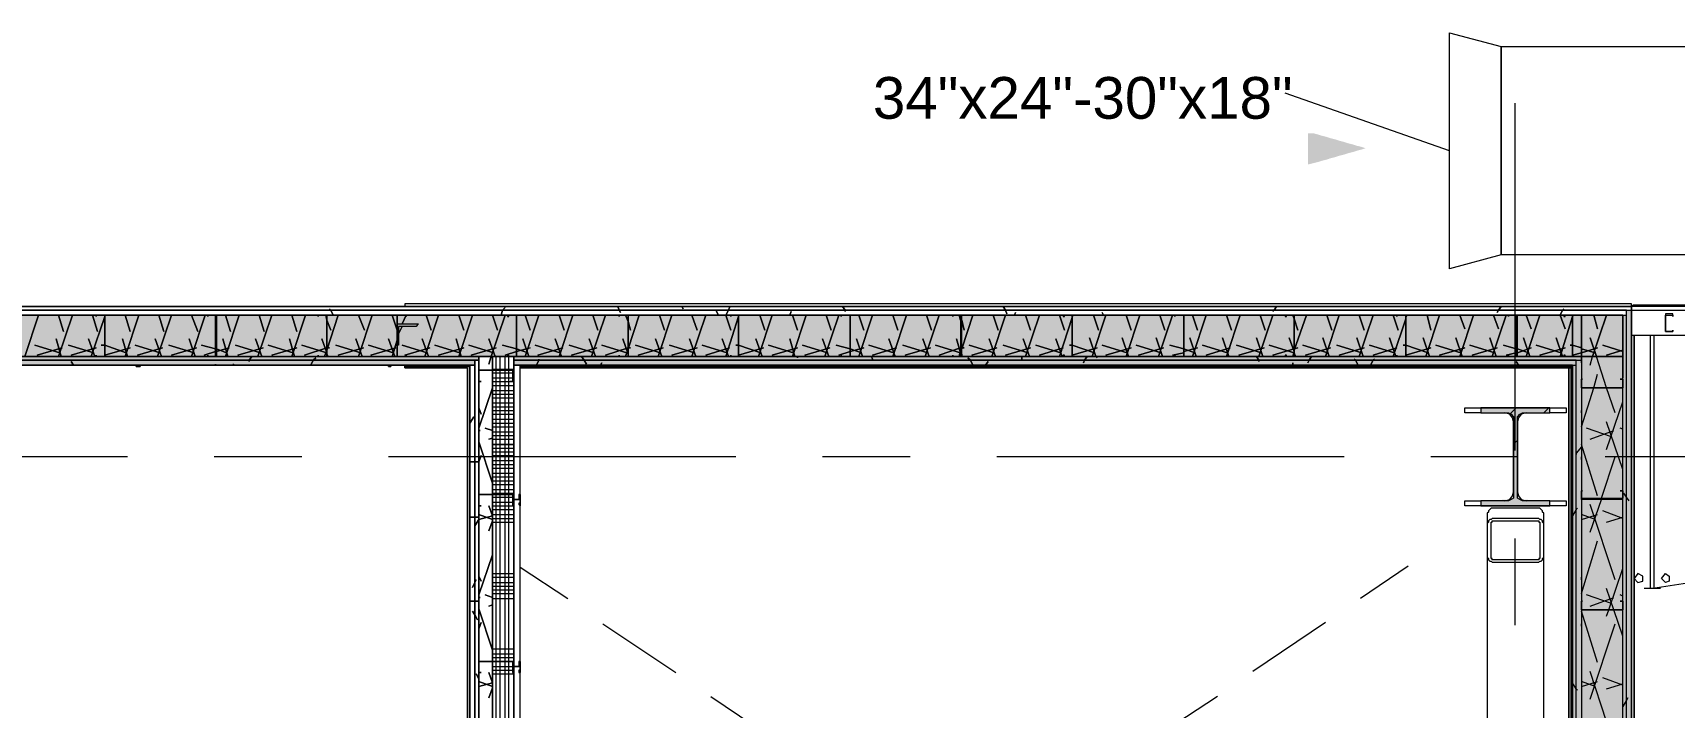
# Model space of a CAD drawing. Header units: metres. Extents: x 39 to 278, y -7 to 151.
# Drawn here: x 59.25 to 65.25, y 33.6 to 36.07 of the extents above; entities that cross this region are included whole.
import ezdxf

# ---------------------------------------------------------------- set-up
doc = ezdxf.new("R2010")
doc.units = ezdxf.units.M
doc.layers.add('HVAC - Ductos', color=5, linetype='Continuous', lineweight=50)
doc.layers.add('PDF_Geometry', color=7, linetype='Continuous', true_color=0xaaaaaa)
doc.layers.add('PDF_Solid Fills', color=7, linetype='Continuous', true_color=0xffffff)
doc.layers.add('PDF_Text', color=7, linetype='Continuous')
doc.styles.add('PDF Helvetica', font='')
doc.styles.get('PDF Helvetica').set_extended_font_data('Helvetica')

msp = doc.modelspace()

# ---------------------------------------------------------------- hatches: boundary and pattern name
at = {"layer": 'HVAC - Ductos', "lineweight": 0, "transparency": 33554559}
msp.add_hatch(color=256, dxfattribs=at).paths.add_polyline_path([(63.9476, 35.6942), (63.9293, 35.6988), (63.911, 35.6988), (63.911, 35.5842), (63.9476, 35.5933), (63.9614, 35.5979), (63.9798, 35.6025), (63.9935, 35.6071), (64.0118, 35.6116), (64.0256, 35.6162), (64.0439, 35.6208), (64.0576, 35.6254), (64.076, 35.63), (64.0897, 35.6346), (64.108, 35.6392), (64.1218, 35.6438), (64.108, 35.6484), (64.0897, 35.6529), (64.076, 35.6575), (64.0576, 35.662), (64.0439, 35.6666), (64.0256, 35.6712), (64.0118, 35.6758), (63.9935, 35.6804), (63.9798, 35.685), (63.9614, 35.6896)])
at = {"layer": 'PDF_Solid Fills', "lineweight": 0, "transparency": 33554559}
h = msp.add_hatch(color=256, dxfattribs=at)
h.paths.add_polyline_path([(55.0742, 34.8692), (55.0742, 35.0525), (55.0559, 35.0525), (55.0559, 34.8509), (58.2963, 34.8509), (58.2963, 34.8692)])
h.paths.add_polyline_path([(61.0097, 34.8692), (61.0097, 34.8509), (64.8918, 34.8509), (64.8918, 34.8692)])
h.paths.add_polyline_path([(58.4384, 34.8692), (58.4384, 34.8509), (60.8676, 34.8509), (60.8676, 34.8692)])
for points in [[(64.6764, 34.8875), (65.0614, 34.8829), (65.0614, 35.0342), (55.0925, 35.0342), (55.0925, 35.002), (55.1613, 35.002), (55.0971, 34.9975), (55.0925, 34.9288), (55.0879, 34.892), (55.0879, 35.0342), (55.0559, 35.0342), (55.0559, 34.8829), (55.9221, 34.8875), (55.9267, 34.8875), (56.7334, 34.8829), (56.7334, 34.8875), (56.738, 34.8875), (59.9188, 34.8829), (59.9188, 34.8875), (59.9234, 34.8875), (64.6718, 34.8829), (64.6718, 34.8875)], [(55.0925, 34.892), (55.2392, 34.892), (55.0925, 34.8875), (55.9221, 34.8829), (55.9221, 34.8875), (55.9267, 34.8875), (59.9188, 34.8829), (59.9188, 34.8875), (59.9234, 34.8875), (65.0614, 34.8829), (65.0614, 35.0342), (55.0925, 35.0342), (55.0925, 35.002), (55.1613, 35.002), (55.0971, 34.9975), (55.0925, 34.9288)], [(64.5435, 34.6767), (64.6535, 34.6767), (64.6626, 34.6675), (64.6626, 34.365), (64.6535, 34.365), (64.6443, 34.3604), (64.5435, 34.3558), (64.5435, 34.3375), (64.7956, 34.3375), (64.7956, 34.3558), (64.6902, 34.3604), (64.6856, 34.365), (64.6764, 34.365), (64.6764, 34.6675), (64.6856, 34.6767), (64.7956, 34.6767), (64.7956, 34.695), (64.5435, 34.695)]]:
    msp.add_hatch(color=256, dxfattribs=at).paths.add_polyline_path(points)
h = msp.add_hatch(color=256, dxfattribs=at)
h.paths.add_polyline_path([(55.0879, 34.8829), (55.0879, 35.0342), (55.0742, 35.0342), (55.0742, 34.8692), (58.2963, 34.8692), (58.2963, 34.8829)])
h.paths.add_polyline_path([(61.0097, 34.8829), (61.0097, 34.8692), (64.9102, 34.8692), (64.9102, 34.8829)])
h.paths.add_polyline_path([(58.4246, 34.8829), (58.4246, 34.8692), (60.8814, 34.8692), (60.8814, 34.8829)])
h = msp.add_hatch(color=256, dxfattribs=at)
h.paths.add_polyline_path([(65.0614, 28.7595), (65.0752, 28.7595), (65.0752, 35.0342), (65.0614, 35.0342)])
h.paths.add_polyline_path([(65.0752, 26.5228), (65.0614, 26.5228), (65.0614, 24.9003), (65.0752, 24.9003)])
h = msp.add_hatch(color=256, dxfattribs=at)
h.paths.add_polyline_path([(65.0935, 28.7595), (65.0935, 35.0525), (65.0752, 35.0525), (65.0752, 28.7595)])
h.paths.add_polyline_path([(65.0935, 24.882), (65.0935, 26.5228), (65.0752, 26.5228), (65.0752, 24.882)])
h = msp.add_hatch(color=256, dxfattribs=at)
h.paths.add_polyline_path([(64.8918, 26.5228), (64.878, 26.5228), (64.878, 25.0836), (64.8918, 25.0836)])
h.paths.add_polyline_path([(64.878, 31.8991), (64.8918, 31.8991), (64.8918, 34.8508), (64.878, 34.8508)])
h.paths.add_polyline_path([(64.878, 28.7595), (64.8918, 28.7595), (64.8918, 31.7571), (64.878, 31.7571)])
h = msp.add_hatch(color=256, dxfattribs=at)
h.paths.add_polyline_path([(64.9102, 26.5228), (64.8918, 26.5228), (64.8918, 25.0653), (64.9102, 25.0653)])
h.paths.add_polyline_path([(64.8918, 31.8991), (64.9102, 31.8991), (64.9102, 34.8692), (64.8918, 34.8692)])
h.paths.add_polyline_path([(64.8918, 28.7595), (64.9102, 28.7595), (64.9102, 31.7708), (64.8918, 31.7708)])
h = msp.add_hatch(color=256, dxfattribs=at)
h.paths.add_polyline_path([(64.9102, 28.7595), (65.0614, 28.7595), (65.0614, 34.8829), (64.9102, 34.8829)])
h.paths.add_polyline_path([(65.0614, 26.5228), (64.9102, 26.5228), (64.9102, 25.0516), (65.0614, 25.0516)])

# ---------------------------------------------------------------- linework, layer by layer
at = {"layer": 'HVAC - Ductos', "lineweight": 0}
msp.add_lwpolyline([(64.4289, 36.0654), (64.6168, 36.015), (64.6168, 35.2542), (64.4289, 35.2038)], close=True, dxfattribs=at)
for points in [[(65.3776, 35.2542), (64.6168, 35.2542), (64.6168, 36.015), (65.3776, 36.015)], [(64.4289, 35.6346), (63.8285, 35.8454)], [(65.1026, 35.0662), (65.0981, 35.0662), (65.0935, 35.0662), (65.0935, 35.0525), (65.0935, 35.0342), (65.0935, 34.9608), (65.0935, 30.0383), (65.0935, 29.9145), (70.0481, 29.9145), (65.0935, 29.9145), (65.0935, 24.9736), (65.0935, 29.8641)]]:
    msp.add_lwpolyline(points, dxfattribs=at)
at = {"layer": 'PDF_Geometry', "lineweight": 0}
for points in [[(64.6672, 35.8088), (64.6672, 34.5392)], [(60.6109, 35.0662), (65.0935, 35.0662), (65.0935, 35.0754), (60.6109, 35.0754), (60.6109, 35.0662), (65.0935, 35.0662), (65.0935, 35.0754), (60.6109, 35.0754), (60.6109, 35.0662), (58.6813, 35.0662), (58.6813, 35.0754), (55.0559, 35.0754), (55.0559, 35.0662), (55.0559, 34.9333), (54.3179, 34.9333), (54.3179, 35.0662), (55.0559, 35.0662), (55.0559, 35.0754), (58.6813, 35.0754), (58.6813, 35.0662), (55.0559, 35.0662), (58.6813, 35.0662)], [(67.4723, 35.0662), (65.0935, 35.0662), (55.0559, 35.0662), (55.0559, 34.8508), (58.2734, 34.8508), (58.2734, 33.21), (58.4567, 33.21), (58.4567, 34.8508), (60.8493, 34.8508), (60.8493, 31.7387), (61.0326, 31.7387), (61.7476, 31.7387), (61.7476, 31.9221), (61.0326, 31.9221), (61.0326, 34.8508), (64.878, 34.8508), (64.878, 31.9221), (64.768, 31.9221)], [(55.0559, 34.8692), (55.0559, 35.0662), (65.0935, 35.0662), (65.0935, 35.0525), (67.4723, 35.0525)], [(55.0559, 35.0662), (65.0935, 35.0662), (55.0559, 35.0662)], [(65.0752, 28.7595), (65.0752, 34.8508), (65.0752, 35.0342), (65.0752, 35.0525), (55.0742, 35.0525), (55.0742, 35.0342), (55.0742, 34.8829), (55.0742, 34.8692), (55.2392, 34.8692), (58.2963, 34.8692)], [(55.0742, 28.842), (55.0742, 34.9608), (55.0879, 34.9608), (55.0879, 34.892), (55.0879, 34.9608), (55.0879, 34.892), (55.0879, 35.0342), (65.0614, 35.0342), (65.0614, 34.8829), (64.9102, 34.8829), (64.9102, 34.8692), (64.9102, 34.8508), (64.9102, 31.8991), (64.9102, 31.8212)], [(59.4834, 35.0296), (59.4834, 35.0296)], [(59.5155, 35.0342), (59.5155, 35.0342)], [(59.5155, 35.0342), (59.5155, 35.0342)], [(59.8914, 35.0296), (59.8914, 35.0296)], [(59.9188, 35.0342), (59.9188, 35.0342)], [(60.2947, 35.0296), (60.2947, 35.0296)], [(60.3268, 35.0342), (60.3268, 35.0342)], [(60.3268, 35.0342), (60.3268, 35.0342)], [(64.9331, 35.0342), (64.9331, 35.0342)], [(65.0935, 35.0525), (65.0935, 35.0525)], [(64.7726, 31.7387), (64.878, 31.7387), (64.878, 28.7595), (65.0935, 28.7595), (65.0935, 34.8508), (65.0935, 34.9608), (67.4723, 34.9608)], [(64.9102, 34.9333), (64.9102, 34.9333)], [(65.0935, 30.0383), (65.0935, 34.9608)], [(65.0935, 30.0383), (65.0935, 34.9608)], [(65.1622, 34.9608), (65.1622, 34.035)], [(66.0606, 34.9608), (66.0468, 34.8004), (65.9964, 34.6262), (65.9139, 34.4704), (65.804, 34.3283), (65.671, 34.2092), (65.5152, 34.1221), (65.3456, 34.0624), (65.1714, 34.035)], [(65.176, 34.035), (65.176, 34.9608)], [(60.6109, 34.8508), (58.6813, 34.8508), (58.4567, 34.8508), (58.4567, 31.7295), (58.4567, 34.8508), (58.4567, 31.7341), (58.4384, 31.7341), (58.2734, 31.7341), (55.2759, 31.7341), (55.2759, 25.0836), (55.2759, 31.7112), (55.2759, 25.0836), (55.2759, 31.7341), (55.2759, 25.0836), (55.2759, 31.7341), (58.4567, 31.7341), (58.4384, 31.7341)], [(58.4246, 34.8829), (60.8814, 34.8829), (60.9318, 34.8829), (61.0097, 34.8829), (61.0097, 34.8692), (61.0097, 34.8508), (61.0326, 34.8508), (64.878, 34.8508)], [(58.4384, 34.8692), (60.8676, 34.8692), (60.8676, 34.8508), (60.8676, 31.7571), (60.8814, 31.7571), (61.0326, 31.7571), (61.7476, 31.7571), (62.8751, 31.7571), (62.8751, 31.7708)], [(58.4567, 34.8508), (60.8493, 34.8508), (60.8493, 31.7387), (60.8493, 34.8508), (60.8493, 31.7387), (60.8493, 34.8508), (60.6109, 34.8508), (60.6109, 34.8462), (60.8493, 34.8462), (60.8493, 31.7387), (60.8676, 31.7387)], [(58.4567, 34.8508), (60.8493, 34.8508), (58.4567, 34.8508)], [(59.6438, 34.8508), (58.7363, 34.8508)], [(59.4834, 34.8875), (59.4834, 34.8875)], [(59.5155, 34.8829), (59.5155, 34.8829)], [(59.5155, 34.8829), (59.5155, 34.8829)], [(59.6301, 34.8508), (59.6301, 34.8462), (59.6438, 34.8462), (59.6301, 34.8462), (59.6301, 34.8508), (59.6438, 34.8508), (59.6438, 34.8462)], [(60.5559, 34.8508), (59.6438, 34.8508)], [(59.8914, 34.8875), (59.8914, 34.8875)], [(59.9188, 34.8829), (59.9188, 34.8829)], [(60.2947, 34.8875), (60.2947, 34.8875)], [(60.3268, 34.8829), (60.3268, 34.8829)], [(60.3268, 34.8829), (60.3268, 34.8829)], [(60.5514, 34.8508), (60.5146, 34.8508)], [(60.5605, 34.8462), (60.5559, 34.8462), (60.5514, 34.8462), (60.5514, 34.8508), (60.5514, 34.8462), (60.5559, 34.8462), (60.5605, 34.8462), (60.5605, 34.8508), (60.5605, 34.8462), (60.5559, 34.8462), (60.5514, 34.8462), (60.5514, 34.8508)], [(60.5559, 34.8462), (60.5514, 34.8462), (60.5514, 34.8508)], [(60.5514, 34.8508), (60.5514, 34.8462), (60.5559, 34.8462), (60.5605, 34.8462), (60.5605, 34.8508)], [(60.5514, 34.8508), (60.5514, 34.8462), (60.5559, 34.8462), (60.5605, 34.8462), (60.5605, 34.8508)], [(60.5559, 34.8462), (60.5514, 34.8462), (60.5514, 34.8508)], [(60.5559, 34.8462), (60.5514, 34.8462), (60.5514, 34.8508)], [(60.5514, 34.8508), (60.5514, 34.8462), (60.5559, 34.8462), (60.5605, 34.8462)], [(60.5559, 34.8462), (60.5514, 34.8462), (60.5514, 34.8508)], [(60.5514, 34.8508), (60.5514, 34.8462), (60.5559, 34.8462), (60.5605, 34.8462), (60.5605, 34.8508)], [(60.5559, 34.8462), (60.5514, 34.8462), (60.5514, 34.8508)], [(60.5514, 34.8508), (60.5514, 34.8462), (60.5559, 34.8462), (60.5605, 34.8462), (60.5605, 34.8508)], [(60.5514, 34.8508), (60.5514, 34.8462), (60.5559, 34.8462), (60.5605, 34.8462), (60.5605, 34.8508)], [(60.5559, 34.8462), (60.5514, 34.8462), (60.5514, 34.8508)], [(60.5514, 34.8508), (60.5514, 34.8462), (60.5559, 34.8462), (60.5605, 34.8462), (60.5605, 34.8508)], [(60.5514, 34.8508), (60.5514, 34.8462), (60.5559, 34.8462), (60.5605, 34.8462), (60.5605, 34.8508)], [(60.5514, 34.8508), (60.5514, 34.8462), (60.5559, 34.8462), (60.5605, 34.8462), (60.5605, 34.8508)], [(60.5559, 34.8462), (60.5514, 34.8462), (60.5514, 34.8508)], [(60.5559, 34.8462), (60.5514, 34.8462), (60.5514, 34.8508)], [(60.5514, 34.8508), (60.5514, 34.8462), (60.5559, 34.8462), (60.5605, 34.8462), (60.5605, 34.8508)], [(60.5559, 34.8462), (60.5514, 34.8462), (60.5514, 34.8508)], [(60.5605, 34.8462), (60.5559, 34.8462)], [(60.5605, 34.8462), (60.5559, 34.8462)], [(60.5605, 34.8462), (60.5559, 34.8462)], [(60.5605, 34.8462), (60.5559, 34.8462)], [(60.5605, 34.8462), (60.5559, 34.8462)], [(60.5605, 34.8462), (60.5559, 34.8462)], [(60.5605, 34.8462), (60.5559, 34.8462)], [(60.5605, 34.8462), (60.5559, 34.8462)], [(60.5605, 34.8462), (60.5559, 34.8462)], [(60.6109, 34.8508), (60.6109, 34.8508)], [(60.6109, 34.8508), (60.6109, 34.8508)], [(60.8493, 34.8508), (60.8493, 34.8508)], [(60.8493, 31.7387), (60.8493, 34.8508), (60.8493, 31.7387)], [(60.8814, 31.7708), (60.8814, 34.8508), (60.8814, 34.8692), (60.8814, 34.8829), (60.9318, 34.8829), (60.9318, 34.8508), (60.9318, 34.8325), (60.9318, 34.3787), (60.9318, 33.7691), (60.9318, 33.1596)], [(65.0614, 34.8829), (64.9102, 34.8829), (61.0097, 34.8829), (60.9318, 34.8829)], [(64.8918, 31.8991), (64.8918, 34.8508), (64.8918, 34.8692), (61.0097, 34.8692)], [(61.0097, 34.8508), (61.0097, 34.8508)], [(61.0326, 34.8508), (64.8735, 34.8508), (64.8735, 34.8462), (64.8689, 34.8416), (64.8643, 34.8416), (61.0326, 34.8416), (64.8643, 34.8416), (61.0326, 34.8416), (64.8643, 34.8416), (64.8689, 34.8416), (64.8735, 34.8462), (64.8735, 34.8508), (61.0326, 34.8508), (61.0097, 34.8508), (61.0097, 31.8991), (61.0326, 31.8991), (61.7476, 31.8991), (62.8751, 31.8991), (64.571, 31.8991), (62.8751, 31.8991), (62.8751, 31.9221), (62.8751, 31.7387), (64.5664, 31.7387), (62.8751, 31.7387)], [(61.0326, 34.8508), (61.0326, 34.8508)], [(61.0326, 34.8508), (64.878, 34.8508), (61.0326, 34.8508)], [(64.8735, 34.8462), (64.8735, 31.9221), (64.8735, 34.8508), (64.8735, 34.8462), (64.8689, 34.8416), (64.8643, 34.8416), (64.8643, 31.9221), (64.8643, 34.8416)], [(64.8735, 31.9221), (64.8735, 34.8508)], [(64.878, 28.7595), (65.0935, 28.7595), (65.0935, 34.8508)], [(64.878, 34.8508), (64.878, 34.8508)], [(64.9789, 34.8829), (64.9835, 34.8829)], [(64.9835, 34.8829), (64.9835, 34.8829)], [(64.9835, 34.8829), (64.9835, 34.8829)], [(60.6109, 34.8416), (60.6109, 34.8416)], [(60.6109, 34.8416), (60.6109, 34.8416)], [(60.6109, 34.8416), (60.6109, 34.8416)], [(60.6109, 34.8416), (60.6109, 34.8416)], [(60.8401, 31.7295), (60.8401, 34.8416), (60.8401, 31.7295), (60.8401, 34.8416), (60.8401, 31.7295)], [(64.9147, 34.8004), (64.9147, 34.8004)], [(65.0522, 34.8004), (65.0522, 34.8004)], [(65.0614, 28.7595), (65.0614, 34.805)], [(65.0935, 34.7958), (65.0935, 30.1895)], [(64.9102, 34.7683), (64.9102, 34.7683)], [(64.9102, 34.7683), (64.9102, 34.7683)], [(64.5435, 34.6767), (64.4839, 34.6767), (64.4839, 34.695), (64.8552, 34.695), (64.8552, 34.6767), (64.7956, 34.6767)], [(64.6306, 34.3558), (64.6489, 34.3604), (64.658, 34.3742), (64.6626, 34.3879), (64.6626, 34.6446), (64.658, 34.6583), (64.6489, 34.6721), (64.6306, 34.6767)], [(64.6489, 34.6721), (64.6718, 34.695)], [(64.7085, 34.6767), (64.6902, 34.6721), (64.681, 34.6583), (64.6764, 34.6446), (64.6764, 34.3879), (64.681, 34.3742), (64.6902, 34.3604), (64.7085, 34.3558)], [(64.7726, 34.6767), (64.791, 34.695)], [(64.6626, 34.5666), (64.6764, 34.5758)], [(59.598, 34.5162), (58.3284, 34.5162)], [(60.2351, 34.5162), (59.9142, 34.5162)], [(61.821, 34.5162), (60.5514, 34.5162)], [(62.458, 34.5162), (62.1372, 34.5162)], [(64.0439, 34.5162), (62.7743, 34.5162)], [(64.6764, 34.5162), (64.3602, 34.5162)], [(66.2668, 34.5162), (64.9972, 34.5162)], [(60.9547, 34.3787), (60.9593, 34.3787)], [(64.9147, 34.3925), (64.9147, 34.3925)], [(65.0522, 34.3925), (65.0522, 34.3925)], [(64.7956, 34.3558), (64.8552, 34.3558), (64.8552, 34.3374), (64.4839, 34.3374), (64.4839, 34.3558), (64.5435, 34.3558)], [(64.7726, 31.9221), (64.7726, 34.31), (64.768, 34.3146), (64.768, 34.3192), (64.7635, 34.3237), (64.7589, 34.3283), (64.7543, 34.3283), (64.7497, 34.3283), (64.5893, 34.3283), (64.5848, 34.3283), (64.5802, 34.3283), (64.5756, 34.3237), (64.571, 34.3192), (64.571, 34.3146), (64.5664, 34.31), (64.5664, 31.9221)], [(64.9102, 34.365), (64.9102, 34.365)], [(64.6672, 34.2183), (64.6672, 33.902)], [(64.5664, 34.1496), (64.5664, 30.1803), (64.571, 30.1758), (64.571, 30.1712), (64.5756, 30.1666), (64.5802, 30.162), (64.5848, 30.162), (64.5893, 30.162), (64.7497, 30.162), (64.7543, 30.162), (64.7589, 30.162), (64.7635, 30.1666), (64.768, 30.1712), (64.768, 30.1758), (64.7726, 30.1803), (64.7726, 34.1496)], [(61.0326, 34.1129), (61.2068, 33.9983)], [(64.2776, 34.1175), (64.1035, 33.9983)], [(65.1989, 34.035), (65.1393, 34.035)], [(64.9102, 33.9571), (64.9102, 33.9571)], [(64.9102, 33.9571), (64.9102, 33.9571)], [(64.9147, 33.9892), (64.9147, 33.9892)], [(65.0522, 33.9892), (65.0522, 33.9892)], [(61.3351, 33.9066), (61.601, 33.7279)], [(63.9752, 33.9112), (63.7093, 33.7325)], [(61.7292, 33.6408), (61.9951, 33.462)], [(63.581, 33.6408), (63.3152, 33.4666)]]:
    msp.add_lwpolyline(points, dxfattribs=at)
for points in [[(55.0559, 35.0662), (55.0559, 35.0525), (65.0935, 35.0525), (65.0935, 35.0662)], [(55.0559, 35.0525), (55.0559, 35.0342), (55.0879, 35.0342), (65.0752, 35.0342), (65.0752, 35.0525)], [(55.0559, 35.0342), (55.0559, 34.8829), (55.2392, 34.8829), (65.0614, 34.8829), (65.0614, 35.0342), (55.0879, 35.0342)], [(59.4834, 35.0296), (59.4834, 35.0342)], [(59.5155, 35.0342), (59.5155, 34.8829), (59.4834, 34.8829), (59.4834, 34.8875), (59.4834, 34.8829), (59.5155, 34.8829), (59.5155, 35.0342), (59.4834, 35.0342)], [(59.8914, 35.0296), (59.8914, 35.0342)], [(59.9188, 35.0342), (59.9234, 35.0342), (59.9234, 34.8829), (59.9188, 34.8829), (59.8914, 34.8829), (59.8914, 34.8875), (59.8914, 34.8829), (59.9188, 34.8829), (59.9188, 35.0342), (59.8914, 35.0342)], [(60.2947, 35.0296), (60.2947, 35.0342)], [(60.3268, 35.0342), (60.3268, 34.8829), (60.2947, 34.8829), (60.2947, 34.8875), (60.2947, 34.8829), (60.3268, 34.8829), (60.3268, 35.0342), (60.2947, 35.0342)], [(60.6155, 35.0342), (60.5834, 35.0342), (60.5834, 34.8829), (60.6155, 34.8829), (60.6155, 34.8875), (60.6155, 34.8829), (60.5834, 34.8829), (60.5834, 35.0342), (60.6155, 35.0342), (60.6155, 35.0296)], [(60.9868, 34.8829), (61.0188, 34.8829), (61.0188, 35.0342), (60.9868, 35.0342), (60.9868, 35.0296), (60.9914, 35.0296), (60.9914, 35.0342), (61.0188, 35.0342), (61.0188, 34.8829), (60.9914, 34.8829), (60.9914, 34.8875), (60.9868, 34.8875)], [(61.3947, 34.8829), (61.4222, 34.8829), (61.4268, 34.8829), (61.4268, 35.0342), (61.4222, 35.0342), (61.3947, 35.0342), (61.3947, 35.0296), (61.3947, 35.0342), (61.4222, 35.0342), (61.4268, 35.0342), (61.4268, 34.8829), (61.4222, 34.8829), (61.3947, 34.8829), (61.3947, 34.8875)], [(61.8026, 34.8829), (61.8301, 34.8829), (61.8301, 35.0342), (61.8026, 35.0342), (61.8026, 35.0296), (61.8026, 35.0342), (61.8301, 35.0342), (61.8301, 34.8829), (61.8026, 34.8829), (61.8026, 34.8875)], [(62.206, 34.8829), (62.238, 34.8829), (62.238, 35.0342), (62.206, 35.0342), (62.206, 35.0296), (62.206, 35.0342), (62.238, 35.0342), (62.238, 34.8829), (62.206, 34.8829), (62.206, 34.8875)], [(62.6138, 34.8829), (62.6414, 34.8829), (62.646, 34.8829), (62.646, 35.0342), (62.6414, 35.0342), (62.6138, 35.0342), (62.6138, 35.0296), (62.6138, 35.0342), (62.6414, 35.0342), (62.6414, 34.8829), (62.6138, 34.8829), (62.6138, 34.8875)], [(63.0172, 34.8829), (63.0493, 34.8829), (63.0493, 35.0342), (63.0172, 35.0342), (63.0172, 35.0296), (63.0218, 35.0296), (63.0218, 35.0342), (63.0493, 35.0342), (63.0493, 34.8829), (63.0218, 34.8829), (63.0218, 34.8875), (63.0172, 34.8875)], [(63.4252, 34.8829), (63.4526, 34.8829), (63.4572, 34.8829), (63.4572, 35.0342), (63.4526, 35.0342), (63.4252, 35.0342), (63.4252, 35.0296), (63.4252, 35.0342), (63.4526, 35.0342), (63.4572, 35.0342), (63.4572, 34.8829), (63.4526, 34.8829), (63.4252, 34.8829), (63.4252, 34.8875)], [(63.8285, 34.8829), (63.8606, 34.8829), (63.8606, 35.0342), (63.8285, 35.0342), (63.8285, 35.0296), (63.833, 35.0296), (63.833, 35.0342), (63.8606, 35.0342), (63.8606, 34.8829), (63.833, 34.8829), (63.833, 34.8875), (63.8285, 34.8875)], [(64.2364, 34.8829), (64.2685, 34.8829), (64.2685, 35.0342), (64.2364, 35.0342), (64.2364, 35.0296), (64.2364, 35.0342), (64.2685, 35.0342), (64.2685, 34.8829), (64.2364, 34.8829), (64.2364, 34.8875)], [(64.6443, 34.8829), (64.6718, 34.8829), (64.6764, 34.8829), (64.6764, 35.0342), (64.6718, 35.0342), (64.6443, 35.0342), (64.6443, 35.0296), (64.6443, 35.0342), (64.6718, 35.0342), (64.6718, 34.8829), (64.6443, 34.8829), (64.6443, 34.8875)], [(64.846, 34.8829), (64.878, 34.8829), (64.878, 35.0342), (64.846, 35.0342), (64.846, 35.0296), (64.8506, 35.0296), (64.8506, 35.0342), (64.878, 35.0342), (64.878, 34.8829), (64.8506, 34.8829), (64.8506, 34.8875), (64.846, 34.8875)], [(64.9102, 34.8829), (64.9835, 34.8829), (64.9102, 34.8829), (64.9102, 34.86), (64.9102, 34.8829), (65.0614, 34.8829), (65.0614, 34.805), (65.0614, 34.8829), (64.9102, 34.8829), (64.9102, 35.0342)], [(64.9331, 35.0342), (64.9102, 35.0342)], [(65.0935, 34.8508), (65.0935, 35.0525), (65.0935, 35.0662), (65.0935, 35.0525), (65.0935, 34.9608)], [(65.0981, 35.0662), (65.0981, 35.0708), (65.3639, 35.0708), (65.3639, 35.0662), (65.3639, 35.0708), (65.0981, 35.0708)], [(65.2448, 35.0388), (65.2172, 35.0388), (65.2172, 35.0342), (65.2172, 34.9746), (65.2448, 34.9746), (65.2448, 34.9792), (65.2448, 34.9746), (65.2172, 34.9746), (65.2172, 35.0342), (65.2448, 35.0342), (65.2448, 35.0296)], [(60.6614, 35.002), (60.6568, 34.9975), (60.6522, 34.9929), (60.588, 34.9929), (60.588, 34.9288), (60.588, 34.9242), (60.5834, 34.9242), (60.5834, 35.002)], [(65.1026, 34.9608), (65.1026, 30.0474)], [(58.4246, 34.8829), (58.4246, 34.8692), (60.8814, 34.8692), (60.8814, 34.8829)], [(58.4384, 34.8692), (58.4384, 34.8508), (60.8676, 34.8508), (60.8676, 34.8692)], [(59.6942, 34.8508), (59.6896, 34.8508), (59.6851, 34.8508), (59.6805, 34.8508), (59.6851, 34.8508), (59.6896, 34.8508)], [(59.708, 34.8508), (59.7034, 34.8508), (59.6988, 34.8508), (59.7034, 34.8508)], [(60.5559, 34.8462), (60.5514, 34.8462), (60.5514, 34.8508), (60.5514, 34.8462), (60.5559, 34.8462), (60.5605, 34.8462), (60.5605, 34.8508), (60.5605, 34.8462), (60.5559, 34.8462), (60.5514, 34.8462), (60.5514, 34.8508), (60.5514, 34.8462), (60.5559, 34.8462), (60.5605, 34.8462)], [(60.5559, 34.8462), (60.5605, 34.8462), (60.5559, 34.8462), (60.5514, 34.8462), (60.5514, 34.8508), (60.5514, 34.8462), (60.5559, 34.8462), (60.5605, 34.8462), (60.5559, 34.8462), (60.5514, 34.8462), (60.5514, 34.8508), (60.5514, 34.8462), (60.5559, 34.8462), (60.5605, 34.8462), (60.5605, 34.8508), (60.5605, 34.8462), (60.5559, 34.8462), (60.5514, 34.8462), (60.5514, 34.8508), (60.5514, 34.8462), (60.5559, 34.8462), (60.5605, 34.8462), (60.5605, 34.8508), (60.5605, 34.8462), (60.5559, 34.8462), (60.5514, 34.8462), (60.5514, 34.8508), (60.5514, 34.8462)], [(60.5559, 34.8462), (60.5605, 34.8462), (60.5559, 34.8462), (60.5514, 34.8462), (60.5514, 34.8508), (60.5514, 34.8462)], [(60.7668, 34.8508), (60.6109, 34.8508), (60.8493, 34.8508), (60.6109, 34.8508)], [(60.6109, 34.8462), (60.6109, 34.8416), (60.8401, 34.8416), (60.6109, 34.8416), (60.6109, 34.8508)], [(60.6109, 34.8462), (60.8493, 34.8462), (60.8493, 31.7387), (60.8493, 31.7341), (60.8447, 31.7295), (60.8401, 31.7295), (60.8447, 31.7295), (60.8493, 31.7341), (60.8493, 31.7387), (60.8493, 34.8508), (60.8493, 31.7341), (64.5664, 31.7341), (60.8493, 31.7341), (60.8493, 34.8508), (60.6109, 34.8508), (60.6109, 34.8416), (60.8401, 34.8416), (60.6109, 34.8416)], [(60.8493, 34.8508), (60.8493, 31.7387), (60.8676, 31.7387), (60.8676, 34.8508)], [(60.8814, 31.7571), (60.8814, 34.8692), (60.8676, 34.8692), (60.8676, 31.7571)], [(60.9318, 31.7708), (60.9318, 31.8991), (60.9318, 32.55), (60.9318, 33.1596), (60.9318, 33.7691), (60.9318, 34.3787), (60.9318, 34.8325), (60.9318, 34.8829), (60.8814, 34.8829), (60.8814, 31.7708)], [(60.9318, 34.8829), (60.9318, 34.8325), (60.9318, 34.3787), (60.9318, 33.7691), (60.9318, 33.1596), (60.9318, 32.55), (60.9318, 31.8991), (60.9318, 31.8212), (61.0097, 31.8212), (61.0097, 34.8829)], [(61.0097, 34.8829), (61.0097, 34.8692), (64.9102, 34.8692), (64.9102, 34.8829)], [(61.0097, 34.8692), (61.0097, 34.8508), (64.8918, 34.8508), (64.8918, 34.8692)], [(61.0326, 31.8991), (61.0326, 34.8508), (61.0097, 34.8508), (61.0097, 31.8991)], [(64.878, 31.9221), (64.878, 34.8508), (61.0326, 34.8508), (64.8735, 34.8508), (61.0326, 34.8508), (64.878, 34.8508), (64.878, 31.9221), (64.878, 31.8991)], [(64.8735, 34.8462), (61.0326, 34.8462)], [(61.0051, 34.7912), (60.996, 34.7912), (61.0051, 34.7912), (61.0097, 34.7912), (61.0097, 34.8325), (61.0051, 34.8325), (60.8814, 34.8325), (60.8814, 34.7912), (60.8905, 34.7912), (60.8814, 34.7912), (60.8814, 34.8325), (61.0051, 34.8325)], [(65.0614, 34.7683), (65.0568, 34.7683), (64.9102, 34.7683), (64.9102, 34.8004), (64.9147, 34.8004), (64.9102, 34.8004), (64.9102, 34.7683), (65.0568, 34.7683), (65.0614, 34.7683), (65.0614, 34.8004)], [(65.0522, 34.8004), (65.0614, 34.8004)], [(64.7956, 34.6767), (64.7956, 34.695), (64.5435, 34.695), (64.5435, 34.6767), (64.6443, 34.6767), (64.6535, 34.6721), (64.6626, 34.6629), (64.6626, 34.6537), (64.6626, 34.3787), (64.6626, 34.365), (64.6535, 34.3604), (64.6443, 34.3558), (64.5435, 34.3558), (64.5435, 34.3374), (64.7956, 34.3374), (64.7956, 34.3558), (64.6948, 34.3558), (64.6856, 34.3604), (64.6764, 34.365), (64.6764, 34.3787), (64.6764, 34.6537), (64.6764, 34.6629), (64.6856, 34.6721), (64.6948, 34.6767)], [(61.0097, 34.3374), (61.0097, 34.3604), (61.028, 34.3604), (61.0326, 34.3604), (61.0326, 34.3787), (61.0326, 34.342), (61.0326, 34.3374), (61.0326, 34.342), (61.0326, 34.3466), (61.028, 34.3466), (61.028, 34.342), (61.0326, 34.3374), (61.0326, 34.342), (61.0326, 34.3787), (61.028, 34.3787), (61.028, 34.3604), (61.0097, 34.3604), (61.0097, 34.3787), (61.0051, 34.3787), (60.8814, 34.3787), (60.8814, 34.342), (60.8814, 34.3374), (60.8905, 34.3374), (60.8814, 34.3374), (60.8814, 34.342), (60.8814, 34.3787), (61.0051, 34.3787), (61.0051, 34.3374)], [(65.0614, 34.365), (65.0568, 34.3604), (64.9102, 34.3604), (64.9102, 34.365), (64.9102, 34.3925), (64.9147, 34.3925), (64.9102, 34.3925), (64.9102, 34.365), (65.0568, 34.365), (65.0614, 34.365), (65.0614, 34.3925)], [(65.0522, 34.3925), (65.0614, 34.3925)], [(64.5664, 34.1496), (64.571, 34.145), (64.571, 34.1404), (64.5756, 34.1358), (64.5802, 34.1358), (64.5848, 34.1312), (64.5893, 34.1312), (64.7497, 34.1312), (64.7543, 34.1312), (64.7589, 34.1358), (64.7635, 34.1358), (64.768, 34.1404), (64.768, 34.145), (64.7726, 34.1496), (64.7726, 34.2733), (64.768, 34.2779), (64.768, 34.2825), (64.7635, 34.287), (64.7589, 34.287), (64.7543, 34.2916), (64.7497, 34.2916), (64.5893, 34.2916), (64.5848, 34.2916), (64.5802, 34.287), (64.5756, 34.287), (64.571, 34.2825), (64.571, 34.2779), (64.5664, 34.2733)], [(64.7497, 34.1404), (64.5893, 34.1404), (64.5848, 34.1404), (64.5848, 34.145), (64.5802, 34.145), (64.5802, 34.1496), (64.5802, 34.2733), (64.5802, 34.2779), (64.5848, 34.2779), (64.5848, 34.2825), (64.5893, 34.2825), (64.7497, 34.2825), (64.7543, 34.2825), (64.7543, 34.2779), (64.7589, 34.2779), (64.7589, 34.2733), (64.7589, 34.1496), (64.7589, 34.145), (64.7543, 34.145), (64.7543, 34.1404)], [(65.1026, 34.0716), (65.1164, 34.0579), (65.1348, 34.0624), (65.1348, 34.0808), (65.1164, 34.09)], [(65.2035, 34.0716), (65.2172, 34.09), (65.231, 34.0808), (65.231, 34.0624), (65.2172, 34.0579)], [(65.0614, 33.9571), (65.0568, 33.9571), (64.9102, 33.9571), (64.9102, 33.9892), (64.9147, 33.9892), (64.9102, 33.9892), (64.9102, 33.9571), (65.0568, 33.9571), (65.0614, 33.9571), (65.0614, 33.9892)], [(65.0522, 33.9892), (65.0614, 33.9892)], [(61.0097, 33.7279), (61.0097, 33.7508), (61.028, 33.7508), (61.0326, 33.7508), (61.0326, 33.7691), (61.0326, 33.7279), (61.0326, 33.737), (61.028, 33.737), (61.028, 33.7279), (61.0326, 33.7279), (61.0326, 33.7691), (61.028, 33.7691), (61.028, 33.7508), (61.0097, 33.7508), (61.0097, 33.7691), (61.0051, 33.7691), (60.8814, 33.7691), (60.8814, 33.7325), (60.8814, 33.7279), (60.8905, 33.7279), (60.8814, 33.7279), (60.8814, 33.7325), (60.8814, 33.7691), (61.0051, 33.7691), (61.0051, 33.7279)]]:
    msp.add_lwpolyline(points, close=True, dxfattribs=at)
at = {"layer": 'PDF_Geometry', "color": 254, "lineweight": 0, "true_color": 0xd2d2d2}
for points in [[(59.2726, 35.0342), (59.2222, 34.8829)], [(59.3459, 35.0342), (59.3642, 34.9746)], [(59.3963, 35.0342), (59.3459, 34.8829)], [(59.5155, 35.0296), (59.4651, 34.8829)], [(59.4697, 35.0342), (59.488, 34.9746)], [(59.5888, 35.0342), (59.6072, 34.9746)], [(59.6392, 35.0342), (59.5888, 34.8829)], [(59.7584, 35.0342), (59.708, 34.8829)], [(59.7126, 35.0342), (59.7309, 34.9746)], [(59.8318, 35.0342), (59.8547, 34.9746)], [(59.8822, 35.0342), (59.8318, 34.8829)], [(59.9555, 35.0342), (59.9738, 34.9746)], [(60.0059, 35.0342), (59.9555, 34.8829)], [(60.1251, 35.0342), (60.0746, 34.8829)], [(60.0792, 35.0342), (60.0976, 34.9746)], [(60.1984, 35.0342), (60.2168, 34.9746)], [(60.2488, 35.0342), (60.1984, 34.8829)], [(60.368, 35.0342), (60.3268, 34.9058), (60.3176, 34.8829), (60.3268, 34.9058)], [(60.3222, 35.0342), (60.3268, 35.0158), (60.3405, 34.9792), (60.3268, 35.0158)], [(60.4414, 35.0342), (60.4642, 34.9792)], [(60.4918, 35.0342), (60.4414, 34.8829)], [(60.5651, 35.0342), (60.5834, 34.9792)], [(60.6155, 35.0342), (60.6018, 35.002)], [(60.7347, 35.0342), (60.6843, 34.8829)], [(60.6888, 35.0342), (60.7072, 34.9792)], [(60.808, 35.0342), (60.8264, 34.9792)], [(60.8584, 35.0342), (60.808, 34.8829)], [(60.9776, 35.0342), (60.9272, 34.8829)], [(60.9318, 35.0342), (60.9501, 34.9792)], [(61.051, 35.0342), (61.0692, 34.9792)], [(61.1014, 35.0342), (61.051, 34.8829)], [(61.1747, 35.0342), (61.193, 34.9792)], [(61.2251, 35.0342), (61.1747, 34.8829)], [(61.3442, 35.0342), (61.2938, 34.8829)], [(61.2984, 35.0342), (61.3168, 34.9792)], [(61.4176, 35.0342), (61.4268, 35.0112), (61.436, 34.9792), (61.4268, 35.0112)], [(61.468, 35.0342), (61.4268, 34.9104), (61.4176, 34.8829), (61.4268, 34.9104)], [(61.5872, 35.0342), (61.5368, 34.8829)], [(61.5414, 35.0342), (61.5597, 34.9792)], [(61.6605, 35.0342), (61.6789, 34.9792)], [(61.711, 35.0342), (61.6605, 34.8829)], [(61.7843, 35.0342), (61.8026, 34.9792)], [(61.8301, 35.0296), (61.7843, 34.8829)], [(61.9539, 35.0342), (61.9034, 34.8829)], [(61.908, 35.0342), (61.9264, 34.9792)], [(62.0272, 35.0342), (62.0456, 34.9792)], [(62.0776, 35.0342), (62.0272, 34.8829)], [(62.1968, 35.0342), (62.1464, 34.8829)], [(62.151, 35.0342), (62.1693, 34.9792)], [(62.2701, 35.0342), (62.2884, 34.9792)], [(62.3206, 35.0342), (62.2701, 34.8829)], [(62.3938, 35.0342), (62.4122, 34.9792)], [(62.4443, 35.0342), (62.3938, 34.8829)], [(62.5634, 35.0342), (62.513, 34.8829)], [(62.5176, 35.0342), (62.536, 34.9792)], [(62.6368, 35.0342), (62.6414, 35.0158)], [(62.6872, 35.0342), (62.646, 34.9104)], [(62.8064, 35.0342), (62.756, 34.8829)], [(62.7606, 35.0342), (62.7789, 34.9792)], [(62.8797, 35.0342), (62.898, 34.9792)], [(62.9302, 35.0342), (62.8797, 34.8829)], [(63.0034, 35.0342), (63.0218, 34.9792)], [(63.0539, 35.0342), (63.0493, 35.0296)], [(63.173, 35.0342), (63.1226, 34.8829)], [(63.1272, 35.0342), (63.1456, 34.9792)], [(63.2464, 35.0342), (63.2647, 34.9792)], [(63.2968, 35.0342), (63.2464, 34.8829)], [(63.416, 35.0342), (63.3656, 34.8829)], [(63.3701, 35.0342), (63.3884, 34.9792)], [(63.4893, 35.0342), (63.5076, 34.9792)], [(63.5397, 35.0342), (63.4893, 34.8829)], [(63.613, 35.0342), (63.6314, 34.9792)], [(63.6634, 35.0342), (63.613, 34.8829)], [(63.7826, 35.0342), (63.7322, 34.8829)], [(63.7368, 35.0342), (63.7552, 34.9792)], [(63.856, 35.0342), (63.8606, 35.0204), (63.8743, 34.9792), (63.8606, 35.0204)], [(63.9064, 35.0342), (63.8606, 34.9058)], [(64.0256, 35.0342), (63.9752, 34.8829)], [(63.9798, 35.0342), (63.998, 34.9792)], [(64.0989, 35.0342), (64.1172, 34.9792)], [(64.1493, 35.0342), (64.0989, 34.8829)], [(64.2226, 35.0342), (64.241, 34.9792)], [(64.273, 35.0342), (64.2685, 35.025)], [(64.3922, 35.0342), (64.3418, 34.8829)], [(64.3464, 35.0342), (64.3602, 34.9792)], [(64.4656, 35.0342), (64.4839, 34.9838)], [(64.516, 35.0342), (64.4656, 34.8829)], [(64.6352, 35.0342), (64.5848, 34.8829)], [(64.5893, 35.0342), (64.6076, 34.9838)], [(64.7085, 35.0342), (64.7268, 34.9838)], [(64.7589, 35.0342), (64.7085, 34.8829)], [(64.8322, 35.0342), (64.8506, 34.9838)], [(64.8826, 35.0342), (64.878, 35.0296), (64.8322, 34.8829), (64.878, 35.0296)], [(65.0018, 35.0342), (64.9514, 34.8829)], [(64.956, 35.0342), (64.9698, 34.9838)], [(60.6018, 34.9929), (60.588, 34.9654)], [(62.646, 35.0158), (62.6551, 34.9792)], [(63.0493, 35.025), (63.0034, 34.8829)], [(64.2685, 35.0204), (64.2226, 34.8829)], [(59.2588, 34.9242), (59.3505, 34.8966)], [(59.3597, 34.915), (59.268, 34.8875)], [(59.3368, 34.9471), (59.3551, 34.8829)], [(59.3826, 34.9242), (59.4743, 34.8966)], [(59.4834, 34.915), (59.3918, 34.8875)], [(59.4559, 34.9471), (59.4789, 34.8829)], [(59.5018, 34.9242), (59.5155, 34.9242), (59.5934, 34.8966), (59.5155, 34.9242)], [(59.6072, 34.915), (59.5155, 34.8875)], [(59.5797, 34.9471), (59.598, 34.8829)], [(59.6255, 34.9242), (59.7172, 34.8966)], [(59.7263, 34.915), (59.6347, 34.8875)], [(59.6988, 34.9471), (59.7218, 34.8829)], [(59.7493, 34.9242), (59.8409, 34.8966)], [(59.8501, 34.915), (59.7584, 34.8875)], [(59.8226, 34.9471), (59.8455, 34.8829)], [(59.8684, 34.9242), (59.9188, 34.9104)], [(59.9692, 34.915), (59.9234, 34.9012)], [(59.9234, 34.9104), (59.9601, 34.8966)], [(59.9464, 34.9471), (59.9646, 34.8829)], [(59.9922, 34.9242), (60.0838, 34.8966)], [(60.093, 34.915), (60.0014, 34.8875)], [(60.0655, 34.9471), (60.0884, 34.8829)], [(60.1114, 34.9242), (60.203, 34.8966)], [(60.2168, 34.915), (60.1251, 34.8875)], [(60.1892, 34.9471), (60.2076, 34.8829)], [(60.3084, 34.9471), (60.3268, 34.8966), (60.2351, 34.9242), (60.3268, 34.8966)], [(60.3359, 34.915), (60.3268, 34.915), (60.2442, 34.8875), (60.3268, 34.915)], [(60.3588, 34.9242), (60.4505, 34.8966)], [(60.4597, 34.915), (60.368, 34.8875)], [(60.4322, 34.9471), (60.4551, 34.8829)], [(60.478, 34.9242), (60.5697, 34.8966)], [(60.5789, 34.915), (60.4872, 34.8875)], [(60.5514, 34.9471), (60.5743, 34.8829)], [(60.5834, 34.9425), (60.5651, 34.8829)], [(60.6018, 34.9242), (60.6934, 34.8966)], [(60.7026, 34.915), (60.6109, 34.8875)], [(60.6751, 34.9471), (60.698, 34.8829)], [(60.7209, 34.9242), (60.8126, 34.8966)], [(60.8264, 34.915), (60.7347, 34.8875)], [(60.7988, 34.9471), (60.8172, 34.8829)], [(60.8447, 34.9242), (60.9364, 34.8966)], [(60.9455, 34.915), (60.8539, 34.8875)], [(60.918, 34.9471), (60.941, 34.8829)], [(60.9684, 34.9242), (61.0188, 34.9104), (61.0601, 34.8966), (61.0188, 34.9104)], [(61.0692, 34.915), (61.0188, 34.9012), (60.9776, 34.8875), (61.0188, 34.9012)], [(61.0418, 34.9471), (61.0647, 34.8829)], [(61.0876, 34.9242), (61.1792, 34.8966)], [(61.1884, 34.915), (61.0968, 34.8875)], [(61.161, 34.9471), (61.1838, 34.8829)], [(61.2114, 34.9242), (61.303, 34.8966)], [(61.3122, 34.915), (61.2205, 34.8875)], [(61.2847, 34.9471), (61.3076, 34.8829)], [(61.3305, 34.9242), (61.4222, 34.8966)], [(61.436, 34.915), (61.4268, 34.915), (61.3442, 34.8875), (61.4268, 34.915)], [(61.4084, 34.9471), (61.4268, 34.892)], [(61.4542, 34.9242), (61.546, 34.8966)], [(61.5551, 34.915), (61.4634, 34.8875)], [(61.5276, 34.9471), (61.5505, 34.8829)], [(61.578, 34.9242), (61.6697, 34.8966)], [(61.6789, 34.915), (61.5872, 34.8875)], [(61.6514, 34.9471), (61.6743, 34.8829)], [(61.6972, 34.9242), (61.7888, 34.8966)], [(61.798, 34.915), (61.711, 34.8875)], [(61.7706, 34.9471), (61.7934, 34.8829)], [(61.821, 34.9242), (61.8301, 34.9242), (61.9126, 34.8966), (61.8301, 34.9242)], [(61.9218, 34.915), (61.8301, 34.8875)], [(61.8943, 34.9471), (61.9172, 34.8829)], [(61.9401, 34.9242), (62.0318, 34.8966)], [(62.0456, 34.915), (61.9539, 34.8875)], [(62.018, 34.9471), (62.0364, 34.8829)], [(62.0638, 34.9242), (62.1556, 34.8966)], [(62.1647, 34.915), (62.073, 34.8875)], [(62.1372, 34.9471), (62.1601, 34.8829)], [(62.1876, 34.9242), (62.238, 34.9104), (62.2793, 34.8966), (62.238, 34.9104)], [(62.2884, 34.915), (62.238, 34.9012), (62.1968, 34.8875), (62.238, 34.9012)], [(62.261, 34.9471), (62.2838, 34.8829)], [(62.3068, 34.9242), (62.3984, 34.8966)], [(62.4076, 34.915), (62.3206, 34.8875)], [(62.3801, 34.9471), (62.403, 34.8829)], [(62.4306, 34.9242), (62.5222, 34.8966)], [(62.5314, 34.915), (62.4397, 34.8875)], [(62.5039, 34.9471), (62.5268, 34.8829)], [(62.6276, 34.9471), (62.6414, 34.8966), (62.5497, 34.9242), (62.6414, 34.8966)], [(62.6414, 34.915), (62.5634, 34.8875)], [(62.6414, 34.9058), (62.6368, 34.8829)], [(62.6551, 34.915), (62.646, 34.915)], [(62.6734, 34.9242), (62.7651, 34.8966)], [(62.7743, 34.915), (62.6826, 34.8875)], [(62.7468, 34.9471), (62.7697, 34.8829)], [(62.7972, 34.9242), (62.8889, 34.8966)], [(62.898, 34.915), (62.8064, 34.8875)], [(62.8706, 34.9471), (62.8934, 34.8829)], [(62.9164, 34.9242), (63.008, 34.8966)], [(63.0172, 34.915), (62.9302, 34.8875)], [(62.9897, 34.9471), (63.0126, 34.8829)], [(63.0402, 34.9242), (63.0493, 34.9242), (63.1318, 34.8966), (63.0493, 34.9242)], [(63.141, 34.915), (63.0493, 34.8875)], [(63.1134, 34.9517), (63.1364, 34.8829)], [(63.1593, 34.9242), (63.251, 34.8966)], [(63.2647, 34.915), (63.173, 34.8875)], [(63.2326, 34.9517), (63.2556, 34.8829)], [(63.283, 34.9242), (63.3747, 34.8966)], [(63.3839, 34.915), (63.2922, 34.8875)], [(63.3564, 34.9517), (63.3793, 34.8829)], [(63.4068, 34.9242), (63.4572, 34.9104), (63.4984, 34.8966), (63.4572, 34.9104)], [(63.5076, 34.915), (63.4572, 34.9012)], [(63.4802, 34.9517), (63.503, 34.8829)], [(63.526, 34.9242), (63.6176, 34.8966)], [(63.6268, 34.915), (63.5397, 34.8875)], [(63.5993, 34.9517), (63.6222, 34.8829)], [(63.6497, 34.9242), (63.7414, 34.8966)], [(63.7506, 34.915), (63.6589, 34.8875)], [(63.723, 34.9517), (63.746, 34.8829)], [(63.8606, 34.8966), (63.8652, 34.8829), (63.8606, 34.8966), (63.7689, 34.9242)], [(63.8743, 34.915), (63.8606, 34.9104), (63.7826, 34.8875), (63.8606, 34.9104)], [(63.8926, 34.9242), (63.9843, 34.8966)], [(63.9935, 34.915), (63.9018, 34.8875)], [(63.966, 34.9517), (63.9889, 34.8829)], [(64.0164, 34.9242), (64.108, 34.8966)], [(64.1172, 34.915), (64.0256, 34.8875)], [(64.0897, 34.9517), (64.1126, 34.8829)], [(64.1356, 34.9242), (64.2272, 34.8966)], [(64.2364, 34.915), (64.1493, 34.8875)], [(64.2089, 34.9517), (64.2318, 34.8829)], [(64.2593, 34.9242), (64.2685, 34.9242), (64.351, 34.8966), (64.2685, 34.9242)], [(64.3602, 34.915), (64.2685, 34.8875)], [(64.3326, 34.9517), (64.3556, 34.8829)], [(64.3785, 34.9242), (64.4701, 34.8966)], [(64.4839, 34.915), (64.3922, 34.8875)], [(64.4518, 34.9517), (64.4747, 34.8829)], [(64.5022, 34.9242), (64.5939, 34.8966)], [(64.603, 34.915), (64.5114, 34.8875)], [(64.5756, 34.9517), (64.5985, 34.8829)], [(64.626, 34.9242), (64.6718, 34.9104)], [(64.7268, 34.915), (64.6764, 34.8966)], [(64.6764, 34.9104), (64.7176, 34.8966)], [(64.6993, 34.9517), (64.7222, 34.8829)], [(64.7451, 34.9242), (64.8368, 34.8966)], [(64.8506, 34.915), (64.7589, 34.8875)], [(64.8185, 34.9517), (64.8414, 34.8829)], [(64.8689, 34.9242), (64.878, 34.9242), (64.9102, 34.915), (64.878, 34.9242)], [(64.9698, 34.915), (64.9102, 34.8966), (64.878, 34.8875), (64.9102, 34.8966)], [(64.9102, 34.9104), (64.9606, 34.8966)], [(64.9422, 34.9517), (64.9652, 34.8829)], [(64.9881, 34.9242), (65.0614, 34.9012)], [(65.0614, 34.9058), (65.0018, 34.8875)], [(59.9188, 34.9012), (59.8776, 34.8875)], [(60.3268, 34.892), (60.3314, 34.8829)], [(61.4268, 34.8875), (61.4268, 34.8829)], [(62.646, 34.892), (62.646, 34.8829)], [(63.4572, 34.8966), (63.416, 34.8875)], [(64.6718, 34.8966), (64.6352, 34.8875)]]:
    msp.add_lwpolyline(points, close=True, dxfattribs=at)
for points in [[(59.5155, 35.0342), (59.5155, 35.0342)], [(59.5155, 35.0342), (59.5155, 35.0342)], [(60.6064, 35.0342), (60.6064, 35.0342)], [(62.6138, 35.0296), (62.6138, 35.0296)], [(62.6184, 35.0342), (62.6184, 35.0342)], [(59.9188, 34.9746), (59.9234, 34.9746)], [(60.5834, 35.0112), (60.5834, 35.0112)], [(61.4268, 34.97), (61.4268, 34.97)], [(63.0493, 34.9608), (63.0493, 34.9654)], [(63.4572, 34.9883), (63.4572, 34.9883)], [(59.5155, 34.9471), (59.5155, 34.9517)], [(61.0188, 34.9425), (61.0188, 34.9471)], [(63.8514, 34.8829), (63.856, 34.8829), (63.8606, 34.9012), (63.8422, 34.9517), (63.8606, 34.9012), (63.856, 34.8829)], [(64.878, 34.9012), (64.878, 34.9058)], [(63.8606, 34.892), (63.8606, 34.892)], [(64.8598, 34.8829), (64.8598, 34.8829)], [(60.8814, 34.805), (60.8814, 34.805)], [(60.9088, 34.8325), (60.9088, 34.8325)], [(64.9652, 34.3604), (64.9652, 34.365)], [(64.9376, 33.9571), (64.9376, 33.9571)]]:
    msp.add_lwpolyline(points, dxfattribs=at)
at = {"layer": 'PDF_Geometry', "color": 254, "lineweight": 0, "true_color": 0xeaeaea}
for points in [[(59.6896, 35.0662), (59.6896, 35.0662)], [(59.6896, 35.0662), (59.6896, 35.0662)], [(60.2168, 35.0662), (60.2168, 35.0662)], [(60.2168, 35.0662), (60.2168, 35.0662)], [(61.7476, 35.0525), (61.7476, 35.0525)], [(61.7476, 35.0525), (61.7476, 35.0525)], [(64.4793, 35.0342), (64.4793, 35.0342)], [(64.4793, 35.0342), (64.4793, 35.0342)], [(60.9455, 31.8212), (60.9455, 34.8829)], [(60.9593, 31.8212), (60.9593, 31.8991), (60.9593, 32.55), (60.9593, 33.1596), (60.9593, 33.7691), (60.9593, 34.3787), (60.9593, 34.8325), (60.9593, 34.8829)], [(60.9776, 31.8212), (60.9776, 31.8991), (60.9776, 32.55), (60.9776, 33.1596), (60.9776, 33.7691), (60.9776, 34.3787), (60.9776, 34.8325), (60.9776, 34.8829)], [(60.9914, 31.8212), (60.9914, 31.8991), (60.9914, 32.55), (60.9914, 33.1596), (60.9914, 33.7691), (60.9914, 34.3787), (60.9914, 34.8325), (60.9914, 34.8829)], [(60.9318, 34.837), (61.0097, 34.837)], [(60.9318, 34.8233), (61.0051, 34.8233)], [(60.9318, 34.805), (61.0051, 34.805)], [(60.9318, 34.7912), (61.0097, 34.7912)], [(60.9318, 34.7775), (61.0097, 34.7775)], [(60.9318, 34.7592), (61.0097, 34.7592)], [(60.9318, 34.7454), (61.0097, 34.7454)], [(60.9318, 34.7316), (61.0097, 34.7316)], [(60.9318, 34.7133), (61.0097, 34.7133)], [(60.9318, 34.6996), (61.0097, 34.6996)], [(60.9318, 34.6858), (61.0097, 34.6858)], [(60.9318, 34.6721), (61.0097, 34.6721)], [(60.9318, 34.6537), (61.0097, 34.6537)], [(60.9318, 34.64), (61.0097, 34.64)], [(60.9318, 34.6262), (61.0097, 34.6262)], [(60.9318, 34.6079), (61.0097, 34.6079)], [(60.9318, 34.5942), (61.0097, 34.5942)], [(60.9318, 34.5804), (61.0097, 34.5804)], [(60.9318, 34.5483), (61.0097, 34.5483)], [(64.9102, 34.5529), (64.8918, 34.53), (64.8918, 34.5254)], [(60.9318, 34.5346), (61.0097, 34.5346)], [(60.9318, 34.5208), (61.0097, 34.5208)], [(60.9318, 34.5025), (61.0097, 34.5025)], [(60.9318, 34.4887), (61.0097, 34.4887)], [(60.9318, 34.475), (61.0097, 34.475)], [(60.9318, 34.4566), (61.0097, 34.4566)], [(60.9318, 34.4429), (61.0097, 34.4429)], [(60.9318, 34.4292), (61.0097, 34.4292)], [(60.9318, 34.4154), (61.0097, 34.4154)], [(60.9318, 34.3971), (61.0097, 34.3971)], [(60.9318, 34.3833), (61.0097, 34.3833)], [(60.9318, 34.3696), (61.0097, 34.3696)], [(65.0844, 34.3558), (65.0752, 34.3696), (65.066, 34.3833)], [(60.9318, 34.3512), (61.0051, 34.3512)], [(60.9318, 34.3374), (61.0097, 34.3374)], [(60.9318, 34.3237), (61.0097, 34.3237)], [(60.9318, 34.3054), (61.0097, 34.3054)], [(64.8964, 34.3283), (64.8918, 34.3237), (64.878, 34.3008)], [(60.9318, 34.2916), (61.0097, 34.2916)], [(60.9318, 34.2779), (61.0097, 34.2779)], [(60.9318, 34.09), (61.0097, 34.09)], [(60.9318, 34.0762), (61.0097, 34.0762)], [(60.9318, 34.0579), (61.0097, 34.0579)], [(60.9318, 34.0442), (61.0097, 34.0442)], [(60.9318, 34.0304), (61.0097, 34.0304)], [(60.9318, 34.0166), (61.0097, 34.0166)], [(60.9318, 33.9983), (61.0097, 33.9983)], [(60.9318, 33.815), (61.0097, 33.815)], [(60.9318, 33.7966), (61.0097, 33.7966)], [(60.9318, 33.7829), (61.0097, 33.7829)], [(60.9318, 33.7691), (61.0097, 33.7691)], [(60.9318, 33.7508), (61.0051, 33.7508)], [(60.9318, 33.737), (61.0097, 33.737)], [(60.9318, 33.7233), (61.0097, 33.7233)], [(64.8964, 33.6637), (64.8918, 33.6683), (64.878, 33.6912)], [(65.0798, 33.6362), (65.0752, 33.627), (65.0614, 33.6042)]]:
    msp.add_lwpolyline(points, dxfattribs=at)
for points in [[(60.3405, 35.0525), (60.3496, 35.0342), (60.3405, 35.0525), (60.3359, 35.0571)], [(60.9638, 35.0342), (60.9684, 35.0525), (60.9776, 35.0616), (60.9684, 35.0525)], [(61.3947, 35.0525), (61.3993, 35.0433), (61.3947, 35.0525), (61.3901, 35.0662)], [(61.6238, 35.0662), (61.6284, 35.0571)], [(61.7476, 35.0525), (61.7568, 35.0342)], [(61.7843, 35.0342), (61.7934, 35.0525), (61.798, 35.0616), (61.7934, 35.0525)], [(62.018, 35.0342), (62.0226, 35.0479)], [(62.2197, 35.0525), (62.2197, 35.0479), (62.2197, 35.0525), (62.2106, 35.0662)], [(62.8064, 35.0525), (62.811, 35.0388), (62.8064, 35.0525), (62.7972, 35.0662)], [(62.8384, 35.0342), (62.843, 35.0433)], [(63.1593, 35.0433), (63.1639, 35.0342)], [(63.7826, 35.0479), (63.7872, 35.0525), (63.7964, 35.0662), (63.7872, 35.0525)], [(64.603, 35.0433), (64.6076, 35.0525), (64.6168, 35.0662), (64.6076, 35.0525)], [(64.8322, 35.0342), (64.8414, 35.0525), (64.846, 35.0571), (64.8414, 35.0525)], [(59.3918, 34.8646), (59.4009, 34.8508)], [(59.9188, 34.8508), (59.9188, 34.8554)], [(59.983, 34.8554), (59.9876, 34.8508)], [(60.0426, 34.8692), (60.0518, 34.8829), (60.0426, 34.8692), (60.0426, 34.8646)], [(60.2764, 34.8692), (60.2855, 34.8783), (60.2764, 34.8692), (60.2672, 34.8508)], [(61.1014, 34.8692), (61.1014, 34.8738), (61.1014, 34.8692), (61.0922, 34.8508)], [(61.2572, 34.8829), (61.2664, 34.8692), (61.2755, 34.8554), (61.2664, 34.8692)], [(61.326, 34.8508), (61.3305, 34.86)], [(62.0456, 34.8783), (62.0456, 34.8829)], [(62.316, 34.8829), (62.3206, 34.8738)], [(62.6688, 34.8783), (62.678, 34.8692), (62.6872, 34.8508), (62.678, 34.8692)], [(62.733, 34.8508), (62.7422, 34.8646)], [(62.866, 34.8738), (62.866, 34.8829)], [(63.0951, 34.8692), (63.1043, 34.8829), (63.0951, 34.8692), (63.0906, 34.86)], [(63.1364, 34.8829), (63.141, 34.8783)], [(63.723, 34.8829), (63.7322, 34.8692), (63.7322, 34.8646), (63.7322, 34.8692)], [(63.856, 34.86), (63.856, 34.8508)], [(63.9156, 34.8692), (63.9247, 34.8829), (63.9156, 34.8692), (63.911, 34.86)], [(64.0806, 34.8738), (64.0852, 34.8692), (64.0943, 34.8508), (64.0852, 34.8692)], [(64.1493, 34.8692), (64.1539, 34.8738), (64.1493, 34.8692), (64.1402, 34.8508)], [(64.6718, 34.8646), (64.681, 34.8508)], [(60.8493, 34.64), (60.863, 34.6629)], [(61.0097, 34.562), (60.9318, 34.562)], [(60.8676, 34.4979), (60.8493, 34.4979), (60.8676, 34.4979), (60.8814, 34.4979)], [(60.8676, 34.2962), (60.8493, 34.2962), (60.8676, 34.2962), (60.8814, 34.2962)], [(60.8676, 34.2642), (60.8814, 34.287)], [(60.8584, 34.0396), (60.8676, 34.0579), (60.8722, 34.067), (60.8676, 34.0579)], [(60.8676, 33.9892), (60.8493, 33.9892), (60.8676, 33.9892), (60.8814, 33.9892)], [(60.8584, 33.9525), (60.8676, 33.9387), (60.8768, 33.9204), (60.8676, 33.9387)], [(60.8722, 33.7233), (60.8814, 33.705)]]:
    msp.add_lwpolyline(points, close=True, dxfattribs=at)
at = {"layer": 'PDF_Geometry', "color": 254, "lineweight": 0, "true_color": 0xdddddd}
for points in [[(60.9272, 34.8829), (60.918, 34.8554)], [(60.9318, 34.7683), (60.8814, 34.6216)], [(60.8814, 34.695), (60.8905, 34.6721)], [(60.886, 34.6124), (60.8814, 34.6124)], [(60.9042, 34.6216), (60.9318, 34.6124)], [(60.8814, 34.5712), (60.9318, 34.42)], [(60.9318, 34.585), (60.918, 34.5804)], [(60.8905, 34.5208), (60.8814, 34.4979)], [(60.918, 34.3374), (60.9318, 34.3008), (60.8814, 34.287), (60.9318, 34.3008)], [(60.8814, 34.3054), (60.9318, 34.287)], [(60.9318, 34.2825), (60.918, 34.2458)], [(60.9318, 34.1587), (60.8814, 34.012)], [(60.8814, 34.0808), (60.8905, 34.0624)], [(60.9042, 34.012), (60.9318, 34.0029)], [(60.886, 34.0029), (60.8814, 34.0029)], [(60.8814, 33.9616), (60.9318, 33.8104)], [(60.9318, 33.9754), (60.918, 33.9708)], [(60.8905, 33.9112), (60.8814, 33.8883)], [(60.918, 33.7279), (60.9318, 33.6912), (60.8814, 33.6775), (60.9318, 33.6912)], [(60.8814, 33.6958), (60.9318, 33.6775)], [(60.9318, 33.6729), (60.918, 33.6362)]]:
    msp.add_lwpolyline(points, close=True, dxfattribs=at)
for points in [[(64.9422, 34.8508), (64.9514, 34.8829)], [(65.0339, 34.6767), (65.0018, 34.7683), (64.9652, 34.8829)], [(64.9102, 34.6262), (64.956, 34.7683), (64.9698, 34.8188)], [(64.9102, 34.6767), (64.9102, 34.6858)], [(65.0018, 34.5437), (65.0614, 34.7179)], [(64.9102, 34.6124), (64.9102, 34.6124)], [(65.0201, 34.5896), (64.9285, 34.6216)], [(64.9422, 34.5804), (65.0293, 34.6124)], [(65.0614, 34.4704), (65.0018, 34.6446)], [(65.0614, 34.617), (65.0522, 34.6216)], [(64.9698, 34.3742), (64.9102, 34.562)], [(64.9102, 34.5071), (64.9102, 34.5162)], [(64.9835, 34.365), (65.0339, 34.5162)], [(64.9606, 34.287), (64.9102, 34.3054)], [(64.9102, 34.287), (64.9698, 34.3054)], [(64.9422, 34.2412), (64.9835, 34.3604)], [(65.0339, 34.067), (64.9422, 34.342)], [(65.0614, 34.2916), (64.9881, 34.3192)], [(65.0018, 34.2779), (65.0614, 34.2962)], [(64.9102, 34.0166), (64.9698, 34.2092)], [(64.9102, 34.067), (64.9102, 34.0762)], [(65.0018, 33.9342), (65.011, 33.9571), (65.0614, 34.1083)], [(65.0201, 33.98), (64.9285, 34.012)], [(65.0614, 33.8608), (65.0293, 33.9571), (65.0018, 34.035)], [(65.0614, 34.0075), (65.0522, 34.012)], [(64.9102, 34.0029), (64.9102, 34.0029)], [(64.9698, 33.7646), (64.9102, 33.9525)], [(64.9422, 33.9708), (65.0293, 34.0029)], [(64.9102, 33.8974), (64.9102, 33.9066)], [(64.9422, 33.6316), (65.0339, 33.9066)], [(65.0339, 33.4575), (65.0018, 33.5491), (64.9422, 33.7325)], [(65.0614, 33.6821), (64.9881, 33.7096)], [(64.9606, 33.6775), (64.9102, 33.6958)], [(64.9102, 33.6775), (64.9698, 33.6958)], [(65.0018, 33.6683), (65.0614, 33.6866)]]:
    msp.add_lwpolyline(points, dxfattribs=at)

# ---------------------------------------------------------------- texts
at = {"layer": 'PDF_Text', "lineweight": 0, "insert": (62.3214, 35.8267), "char_height": 0.152471, "attachment_point": 4, "style": 'PDF Helvetica'}
msp.add_mtext('34"x24"-30"x18"', dxfattribs=at)

doc.saveas('drawing.dxf')
